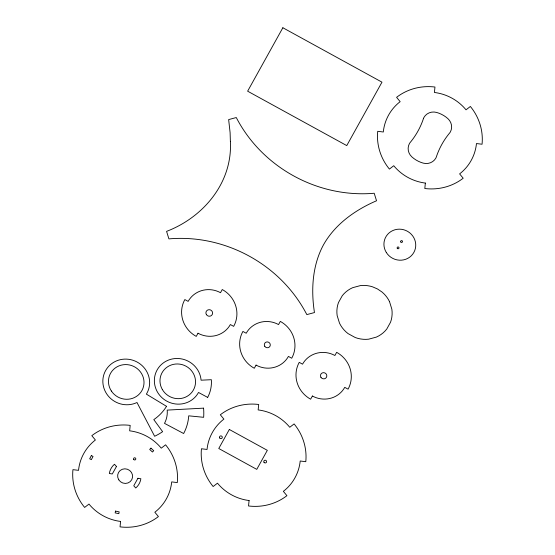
<?xml version="1.0" encoding="UTF-8"?>
<svg xmlns="http://www.w3.org/2000/svg" width="555" height="555" viewBox="0 0 555 555"><rect width="100%" height="100%" fill="white"/><g stroke="black" fill="none" stroke-linecap="round" stroke-linejoin="round"><path stroke-width="0.83" d="M423.493 118.423L423.888 117.521A11.308 10.885 25.3 0 1 436.577 112.429A27.202 26.175 25.3 0 1 447.885 118.638A11.308 10.885 25.3 0 1 450.32 132.034L449.758 132.846A79.962 76.937 25.3 0 0 436.272 157.114L435.89 158.022A11.308 10.885 25.3 0 1 423.194 163.114A27.202 26.175 25.3 0 1 411.886 156.905A11.308 10.885 25.3 0 1 409.458 143.509L410.013 142.697A79.962 76.937 25.3 0 0 423.5 118.43M207.632 397.387L198.51 392.468A23.56 22.672 25.3 0 1 160.686 396.43A23.56 22.672 25.3 0 1 168.297 360.16A23.56 22.672 25.3 0 1 201.083 380.196L211.344 379.703A34.708 33.397 25.3 0 1 207.674 397.408M389.492 301.566L391.851 309.197A28.423 27.348 25.3 0 1 390.547 322.212L386.745 329.08A28.416 27.341 25.3 0 1 376.352 337.107L368.603 339.195A28.402 27.334 25.3 0 1 355.214 337.523L348.061 333.604A28.402 27.334 25.3 0 1 339.521 323.225L337.156 315.601A28.416 27.341 25.3 0 1 338.467 302.572L342.269 295.711A28.423 27.348 25.3 0 1 352.661 287.684L360.41 285.596A28.256 27.188 25.3 0 1 372.502 286.81L377.511 288.975L382.02 292.034A28.256 27.188 25.3 0 1 389.492 301.566M230.38 141.393C232.656 182.463 203.602 217.213 166.576 231.373L168.907 238.886C225.039 233.974 280.941 264.485 306.832 314.602L314.463 312.555C310.911 289.752 312.354 265.221 323.593 244.637C335.164 224.151 355.276 209.915 376.533 200.771L374.209 193.251C318.07 198.163 262.175 167.652 236.284 117.542L228.646 119.589L230.103 132.589L230.38 141.393M120.581 521.429L120.04 526.861A52.774 50.782 25.3 0 0 158.411 516.573L154.845 512.237A47.12 45.343 25.3 0 0 171.696 481.9L177.281 482.586A52.774 50.782 25.3 0 0 165.591 444.819L161.255 448.169A47.12 45.343 25.3 0 0 129.648 430.819L130.189 425.38A52.774 50.782 25.3 0 0 91.811 435.668L95.384 440.004A47.12 45.343 25.3 0 0 78.532 470.349L72.941 469.655A52.774 50.782 25.3 0 0 84.631 507.43L88.973 504.072A47.12 45.343 25.3 0 0 120.581 521.429M249.091 500.534L248.543 505.966A52.774 50.782 25.3 0 0 286.921 495.677L283.355 491.348A47.12 45.343 25.3 0 0 300.2 461.004L305.791 461.698A52.774 50.782 25.3 0 0 294.101 423.923L289.765 427.274A47.12 45.343 25.3 0 0 258.151 409.923L258.699 404.484A52.774 50.782 25.3 0 0 220.321 414.779L223.887 419.108A47.12 45.343 25.3 0 0 207.043 449.453L201.451 448.759A52.774 50.782 25.3 0 0 213.141 486.534L217.477 483.183A47.12 45.343 25.3 0 0 249.091 500.534M425.352 183.074L424.811 188.513A52.774 50.782 25.3 0 0 463.189 178.224L459.616 173.888A47.12 45.343 25.3 0 0 476.467 143.544L482.059 144.238A52.774 50.782 25.3 0 0 470.369 106.463L466.027 109.821A47.12 45.343 25.3 0 0 434.419 92.47L434.96 87.031A52.774 50.782 25.3 0 0 396.589 97.319L400.155 101.655A47.12 45.343 25.3 0 0 383.304 132L377.719 131.306A52.774 50.782 25.3 0 0 389.409 169.081L393.745 165.723A47.12 45.343 25.3 0 0 425.352 183.074M115.495 511.106L115.156 512.889L118.832 513.659L119.172 511.877L115.495 511.106M91.346 455.579L89.681 458.798L91.353 459.658L93.025 456.439L91.346 455.579M282.856 27.75L247.634 91.186L346.757 145.597L381.979 82.161L282.856 27.75M116.46 466.477L112.29 473.977L109.356 473.491A16.019 15.415 25.3 0 1 114.476 464.271L116.46 466.477M198.003 333.229L196.241 336.399A27.854 26.8 25.3 0 1 184.843 299.561L188.145 301.379A24.087 23.171 25.3 0 1 220.508 292.7L222.264 289.53A27.854 26.8 25.3 0 1 233.669 326.368L230.36 324.55A24.087 23.171 25.3 0 1 198.003 333.229M137.931 478.264L133.769 485.771L135.746 487.977A16.019 15.415 25.3 0 0 140.866 478.757L137.931 478.264M256.056 365.1L254.294 368.27A27.854 26.8 25.3 0 1 242.896 331.432L246.198 333.243A24.087 23.171 25.3 0 1 278.561 324.571L280.324 321.4A27.854 26.8 25.3 0 1 291.722 358.232L288.42 356.421A24.087 23.171 25.3 0 1 256.056 365.1M229.333 429.48L218.767 448.509L256.764 469.37L267.33 450.341L229.333 429.48M312.396 396.02L310.633 399.198A27.854 26.8 25.3 0 1 299.235 362.36L302.537 364.17A24.087 23.171 25.3 0 1 334.894 355.498L336.656 352.321A27.854 26.8 25.3 0 1 348.061 389.159L344.752 387.348A24.087 23.171 25.3 0 1 312.396 396.02M150.953 448.149L149.69 449.46L152.445 452.006L153.714 450.695L150.953 448.149M203.574 408.147L167.201 410.103A25.447 24.482 25.3 0 1 164.502 423.368L183.65 433.524A47.12 45.343 25.3 0 0 188.721 415.834L203.657 417.304A62.202 59.85 25.3 0 0 203.574 408.147M166.528 406.336L146.381 394.133A23.56 22.672 25.3 0 0 130.814 359.682A23.56 22.672 25.3 0 0 103.07 384.455A23.56 22.672 25.3 0 0 136.995 402.514L154.637 436.272A62.202 59.85 25.3 0 0 162.622 431.686L153.804 419.629A47.12 45.343 25.3 0 0 166.528 406.336M133.734 459.436A1.131 1.089 25.3 0 0 135.677 459.429A1.131 1.089 25.3 0 0 134.65 457.785A1.131 1.089 25.3 0 0 133.734 459.436M118.756 479.804A7.541 7.257 25.3 0 0 131.722 479.749A7.541 7.257 25.3 0 0 124.861 468.815A7.541 7.257 25.3 0 0 118.756 479.804M111.361 391.004A17.906 17.233 25.3 0 0 142.115 390.207A17.906 17.233 25.3 0 0 125.236 364.586A17.906 17.233 25.3 0 0 111.361 391.004M162.344 389.527A17.906 17.233 25.3 0 0 193.154 390.442A17.906 17.233 25.3 0 0 177.767 363.969A17.906 17.233 25.3 0 0 162.344 389.527M386.329 252.504A16.019 15.415 25.3 0 0 413.877 252.393A16.019 15.415 25.3 0 0 399.295 229.159A16.019 15.415 25.3 0 0 386.329 252.504M320.943 377.324A3.205 3.08 25.3 0 0 326.451 377.303A3.205 3.08 25.3 0 0 323.537 372.655A3.205 3.08 25.3 0 0 320.943 377.324M264.77 346.306A3.018 2.9 25.3 0 0 269.952 346.285A3.018 2.9 25.3 0 0 267.205 341.908A3.018 2.9 25.3 0 0 264.77 346.306M206.398 314.623A3.392 3.268 25.3 0 0 212.225 314.595A3.392 3.268 25.3 0 0 209.138 309.676A3.392 3.268 25.3 0 0 206.398 314.623M264.007 462.273A1.415 1.36 25.3 0 0 266.435 462.266A1.415 1.36 25.3 0 0 265.151 460.213A1.415 1.36 25.3 0 0 264.007 462.273M397.276 248.321A0.944 0.909 25.3 0 0 398.899 248.314A0.944 0.909 25.3 0 0 398.039 246.947A0.944 0.909 25.3 0 0 397.276 248.321M400.8 241.973A0.944 0.909 25.3 0 0 402.424 241.966A0.944 0.909 25.3 0 0 401.563 240.599A0.944 0.909 25.3 0 0 400.8 241.973M219.704 437.957A1.415 1.36 25.3 0 0 222.139 437.944A1.415 1.36 25.3 0 0 220.848 435.897A1.415 1.36 25.3 0 0 219.704 437.957"/></g></svg>
